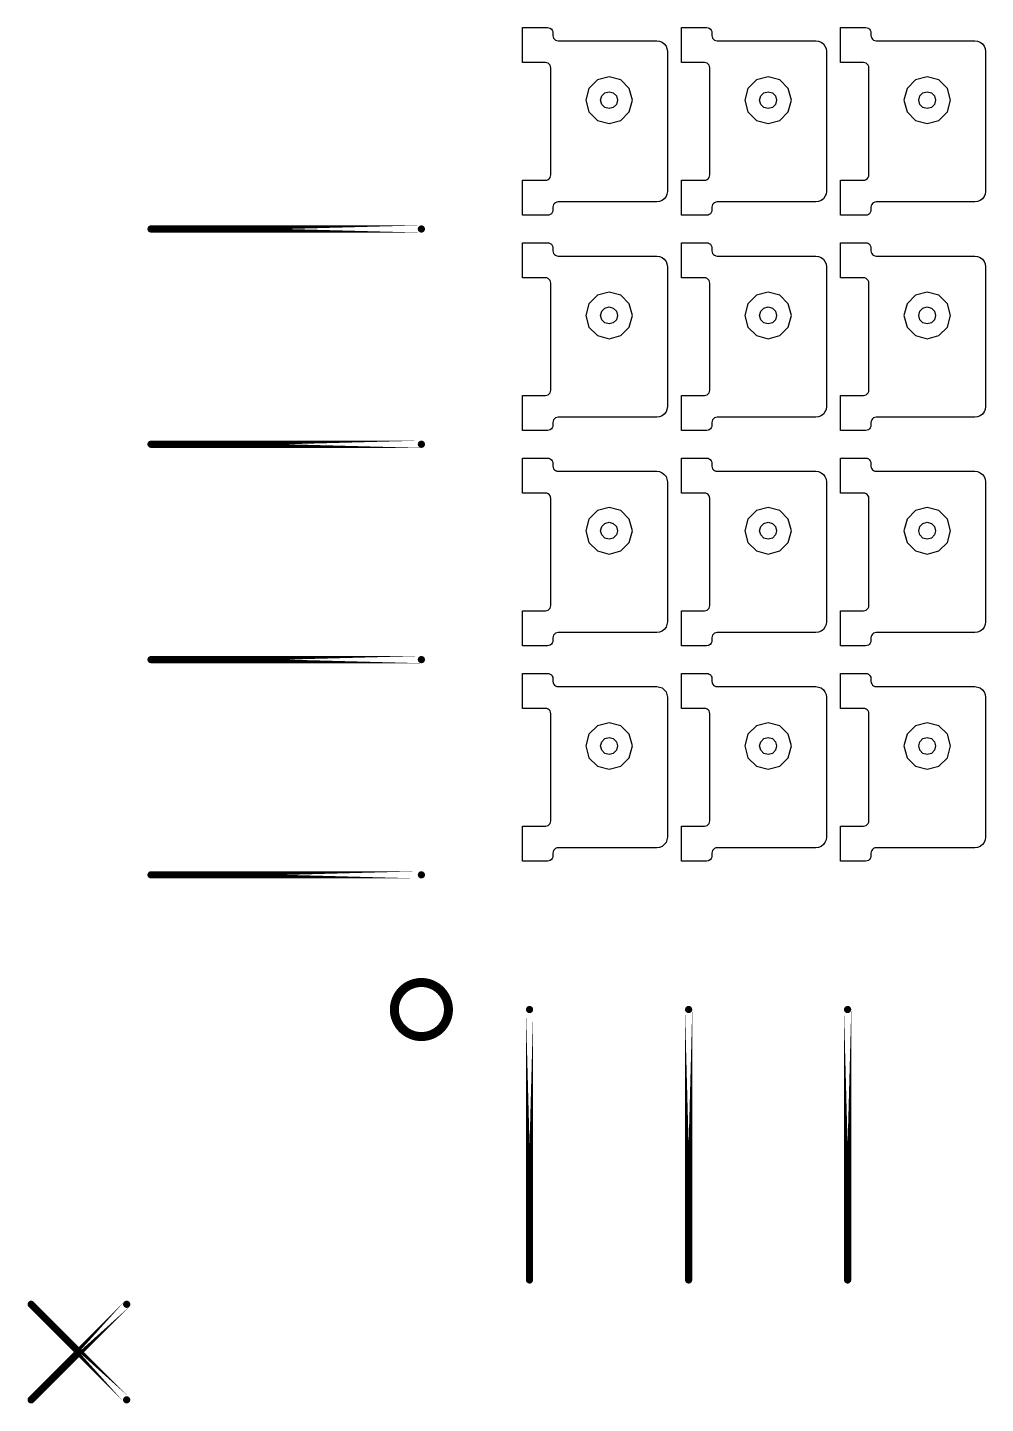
# Model space of a CAD drawing. Extents: x 11 to 212, y 11 to 212.
# Drawn here: x 45.63 to 56.26, y 45.63 to 60.89 of the extents above; entities that cross this region are included whole.
import ezdxf

# ---------------------------------------------------------------- set-up
doc = ezdxf.new("R2010")
doc.units = 0
doc.layers.get('0').update_dxf_attribs({"linetype": 'continuous'})
doc.layers.add('G', color=7, linetype='continuous')

# ---------------------------------------------------------------- blocks, each defined once
blk = doc.blocks.new('cutlineendpoint')
at = {"const_width": 0.04}
blk.add_lwpolyline([(-0.02, 0, 1), (0.02, 0, 1)], format="xyb", close=True, dxfattribs=at)

msp = doc.modelspace()

# ---------------------------------------------------------------- linework, layer by layer
at = {"layer": 'G'}
for points in [[(51.376, 59.2), (51.392, 59.202), (51.406, 59.208), (51.418, 59.217), (51.427, 59.229), (51.433, 59.244), (51.435, 59.259), (51.435, 60.447), (51.433, 60.462), (51.427, 60.476), (51.418, 60.489), (51.406, 60.498), (51.392, 60.504), (51.376, 60.506), (51.12, 60.506), (51.12, 60.894), (51.4, 60.894), (51.415, 60.892), (51.429, 60.886), (51.442, 60.877), (51.451, 60.865), (51.457, 60.851), (51.459, 60.835), (51.459, 60.806), (51.461, 60.791), (51.467, 60.776), (51.476, 60.764), (51.488, 60.755), (51.502, 60.749), (51.518, 60.747), (52.612, 60.747), (52.642, 60.743), (52.671, 60.731), (52.695, 60.713), (52.714, 60.688), (52.725, 60.66), (52.729, 60.629), (52.729, 59.076), (52.725, 59.046), (52.714, 59.018), (52.695, 58.993), (52.671, 58.975), (52.642, 58.963), (52.612, 58.959), (51.518, 58.959), (51.502, 58.957), (51.488, 58.951), (51.476, 58.942), (51.467, 58.929), (51.461, 58.915), (51.459, 58.9), (51.459, 58.871), (51.457, 58.855), (51.451, 58.841), (51.442, 58.829), (51.429, 58.82), (51.415, 58.814), (51.4, 58.812), (51.12, 58.812), (51.12, 59.2)], [(53.141, 59.2), (53.156, 59.202), (53.171, 59.208), (53.183, 59.217), (53.192, 59.229), (53.198, 59.244), (53.2, 59.259), (53.2, 60.447), (53.198, 60.462), (53.192, 60.476), (53.183, 60.489), (53.171, 60.498), (53.156, 60.504), (53.141, 60.506), (52.885, 60.506), (52.885, 60.894), (53.165, 60.894), (53.18, 60.892), (53.194, 60.886), (53.206, 60.877), (53.216, 60.865), (53.222, 60.851), (53.224, 60.835), (53.224, 60.806), (53.226, 60.791), (53.231, 60.776), (53.241, 60.764), (53.253, 60.755), (53.267, 60.749), (53.282, 60.747), (54.376, 60.747), (54.407, 60.743), (54.435, 60.731), (54.46, 60.713), (54.478, 60.688), (54.49, 60.66), (54.494, 60.629), (54.494, 59.076), (54.49, 59.046), (54.478, 59.018), (54.46, 58.993), (54.435, 58.975), (54.407, 58.963), (54.376, 58.959), (53.282, 58.959), (53.267, 58.957), (53.253, 58.951), (53.241, 58.942), (53.231, 58.929), (53.226, 58.915), (53.224, 58.9), (53.224, 58.871), (53.222, 58.855), (53.216, 58.841), (53.206, 58.829), (53.194, 58.82), (53.18, 58.814), (53.165, 58.812), (52.885, 58.812), (52.885, 59.2)], [(54.906, 59.2), (54.921, 59.202), (54.935, 59.208), (54.947, 59.217), (54.957, 59.229), (54.963, 59.244), (54.965, 59.259), (54.965, 60.447), (54.963, 60.462), (54.957, 60.476), (54.947, 60.489), (54.935, 60.498), (54.921, 60.504), (54.906, 60.506), (54.649, 60.506), (54.649, 60.894), (54.929, 60.894), (54.945, 60.892), (54.959, 60.886), (54.971, 60.877), (54.98, 60.865), (54.986, 60.851), (54.988, 60.835), (54.988, 60.806), (54.99, 60.791), (54.996, 60.776), (55.005, 60.764), (55.018, 60.755), (55.032, 60.749), (55.047, 60.747), (56.141, 60.747), (56.172, 60.743), (56.2, 60.731), (56.224, 60.713), (56.243, 60.688), (56.255, 60.66), (56.259, 60.629), (56.259, 59.076), (56.255, 59.046), (56.243, 59.018), (56.224, 58.993), (56.2, 58.975), (56.172, 58.963), (56.141, 58.959), (55.047, 58.959), (55.032, 58.957), (55.018, 58.951), (55.005, 58.942), (54.996, 58.929), (54.99, 58.915), (54.988, 58.9), (54.988, 58.871), (54.986, 58.855), (54.98, 58.841), (54.971, 58.829), (54.959, 58.82), (54.945, 58.814), (54.929, 58.812), (54.649, 58.812), (54.649, 59.2)], [(52.307, 59.959), (52.341, 60.088), (52.307, 60.218), (52.212, 60.312), (52.082, 60.347), (51.953, 60.312), (51.858, 60.218), (51.824, 60.088), (51.858, 59.959), (51.953, 59.864), (52.082, 59.829), (52.212, 59.864)], [(54.071, 59.959), (54.106, 60.088), (54.071, 60.218), (53.976, 60.312), (53.847, 60.347), (53.718, 60.312), (53.623, 60.218), (53.588, 60.088), (53.623, 59.959), (53.718, 59.864), (53.847, 59.829), (53.976, 59.864)], [(55.836, 59.959), (55.871, 60.088), (55.836, 60.218), (55.741, 60.312), (55.612, 60.347), (55.482, 60.312), (55.388, 60.218), (55.353, 60.088), (55.388, 59.959), (55.482, 59.864), (55.612, 59.829), (55.741, 59.864)], [(52.176, 60.088), (52.164, 60.041), (52.129, 60.007), (52.082, 59.994), (52.035, 60.007), (52.001, 60.041), (51.988, 60.088), (52.001, 60.135), (52.035, 60.17), (52.082, 60.182), (52.129, 60.17), (52.164, 60.135)], [(53.941, 60.088), (53.929, 60.041), (53.894, 60.007), (53.847, 59.994), (53.8, 60.007), (53.766, 60.041), (53.753, 60.088), (53.766, 60.135), (53.8, 60.17), (53.847, 60.182), (53.894, 60.17), (53.929, 60.135)], [(55.706, 60.088), (55.693, 60.041), (55.659, 60.007), (55.612, 59.994), (55.565, 60.007), (55.53, 60.041), (55.518, 60.088), (55.53, 60.135), (55.565, 60.17), (55.612, 60.182), (55.659, 60.17), (55.693, 60.135)], [(51.376, 56.812), (51.392, 56.814), (51.406, 56.82), (51.418, 56.829), (51.427, 56.841), (51.433, 56.855), (51.435, 56.871), (51.435, 58.059), (51.433, 58.074), (51.427, 58.088), (51.418, 58.1), (51.406, 58.11), (51.392, 58.116), (51.376, 58.118), (51.12, 58.118), (51.12, 58.506), (51.4, 58.506), (51.415, 58.504), (51.429, 58.498), (51.442, 58.489), (51.451, 58.476), (51.457, 58.462), (51.459, 58.447), (51.459, 58.418), (51.461, 58.402), (51.467, 58.388), (51.476, 58.376), (51.488, 58.367), (51.502, 58.361), (51.518, 58.359), (52.612, 58.359), (52.642, 58.355), (52.671, 58.343), (52.695, 58.324), (52.714, 58.3), (52.725, 58.272), (52.729, 58.241), (52.729, 56.688), (52.725, 56.658), (52.714, 56.629), (52.695, 56.605), (52.671, 56.586), (52.642, 56.575), (52.612, 56.571), (51.518, 56.571), (51.502, 56.569), (51.488, 56.563), (51.476, 56.553), (51.467, 56.541), (51.461, 56.527), (51.459, 56.512), (51.459, 56.482), (51.457, 56.467), (51.451, 56.453), (51.442, 56.441), (51.429, 56.431), (51.415, 56.426), (51.4, 56.424), (51.12, 56.424), (51.12, 56.812)], [(53.141, 56.812), (53.156, 56.814), (53.171, 56.82), (53.183, 56.829), (53.192, 56.841), (53.198, 56.855), (53.2, 56.871), (53.2, 58.059), (53.198, 58.074), (53.192, 58.088), (53.183, 58.1), (53.171, 58.11), (53.156, 58.116), (53.141, 58.118), (52.885, 58.118), (52.885, 58.506), (53.165, 58.506), (53.18, 58.504), (53.194, 58.498), (53.206, 58.489), (53.216, 58.476), (53.222, 58.462), (53.224, 58.447), (53.224, 58.418), (53.226, 58.402), (53.231, 58.388), (53.241, 58.376), (53.253, 58.367), (53.267, 58.361), (53.282, 58.359), (54.376, 58.359), (54.407, 58.355), (54.435, 58.343), (54.46, 58.324), (54.478, 58.3), (54.49, 58.272), (54.494, 58.241), (54.494, 56.688), (54.49, 56.658), (54.478, 56.629), (54.46, 56.605), (54.435, 56.586), (54.407, 56.575), (54.376, 56.571), (53.282, 56.571), (53.267, 56.569), (53.253, 56.563), (53.241, 56.553), (53.231, 56.541), (53.226, 56.527), (53.224, 56.512), (53.224, 56.482), (53.222, 56.467), (53.216, 56.453), (53.206, 56.441), (53.194, 56.431), (53.18, 56.426), (53.165, 56.424), (52.885, 56.424), (52.885, 56.812)], [(54.906, 56.812), (54.921, 56.814), (54.935, 56.82), (54.947, 56.829), (54.957, 56.841), (54.963, 56.855), (54.965, 56.871), (54.965, 58.059), (54.963, 58.074), (54.957, 58.088), (54.947, 58.1), (54.935, 58.11), (54.921, 58.116), (54.906, 58.118), (54.649, 58.118), (54.649, 58.506), (54.929, 58.506), (54.945, 58.504), (54.959, 58.498), (54.971, 58.489), (54.98, 58.476), (54.986, 58.462), (54.988, 58.447), (54.988, 58.418), (54.99, 58.402), (54.996, 58.388), (55.005, 58.376), (55.018, 58.367), (55.032, 58.361), (55.047, 58.359), (56.141, 58.359), (56.172, 58.355), (56.2, 58.343), (56.224, 58.324), (56.243, 58.3), (56.255, 58.272), (56.259, 58.241), (56.259, 56.688), (56.255, 56.658), (56.243, 56.629), (56.224, 56.605), (56.2, 56.586), (56.172, 56.575), (56.141, 56.571), (55.047, 56.571), (55.032, 56.569), (55.018, 56.563), (55.005, 56.553), (54.996, 56.541), (54.99, 56.527), (54.988, 56.512), (54.988, 56.482), (54.986, 56.467), (54.98, 56.453), (54.971, 56.441), (54.959, 56.431), (54.945, 56.426), (54.929, 56.424), (54.649, 56.424), (54.649, 56.812)], [(52.307, 57.571), (52.341, 57.7), (52.307, 57.829), (52.212, 57.924), (52.082, 57.959), (51.953, 57.924), (51.858, 57.829), (51.824, 57.7), (51.858, 57.571), (51.953, 57.476), (52.082, 57.441), (52.212, 57.476)], [(54.071, 57.571), (54.106, 57.7), (54.071, 57.829), (53.976, 57.924), (53.847, 57.959), (53.718, 57.924), (53.623, 57.829), (53.588, 57.7), (53.623, 57.571), (53.718, 57.476), (53.847, 57.441), (53.976, 57.476)], [(55.836, 57.571), (55.871, 57.7), (55.836, 57.829), (55.741, 57.924), (55.612, 57.959), (55.482, 57.924), (55.388, 57.829), (55.353, 57.7), (55.388, 57.571), (55.482, 57.476), (55.612, 57.441), (55.741, 57.476)], [(52.176, 57.7), (52.164, 57.653), (52.129, 57.618), (52.082, 57.606), (52.035, 57.618), (52.001, 57.653), (51.988, 57.7), (52.001, 57.747), (52.035, 57.782), (52.082, 57.794), (52.129, 57.782), (52.164, 57.747)], [(53.941, 57.7), (53.929, 57.653), (53.894, 57.618), (53.847, 57.606), (53.8, 57.618), (53.766, 57.653), (53.753, 57.7), (53.766, 57.747), (53.8, 57.782), (53.847, 57.794), (53.894, 57.782), (53.929, 57.747)], [(55.706, 57.7), (55.693, 57.653), (55.659, 57.618), (55.612, 57.606), (55.565, 57.618), (55.53, 57.653), (55.518, 57.7), (55.53, 57.747), (55.565, 57.782), (55.612, 57.794), (55.659, 57.782), (55.693, 57.747)], [(51.376, 54.424), (51.392, 54.426), (51.406, 54.431), (51.418, 54.441), (51.427, 54.453), (51.433, 54.467), (51.435, 54.482), (51.435, 55.671), (51.433, 55.686), (51.427, 55.7), (51.418, 55.712), (51.406, 55.722), (51.392, 55.727), (51.376, 55.729), (51.12, 55.729), (51.12, 56.118), (51.4, 56.118), (51.415, 56.116), (51.429, 56.11), (51.442, 56.1), (51.451, 56.088), (51.457, 56.074), (51.459, 56.059), (51.459, 56.029), (51.461, 56.014), (51.467, 56), (51.476, 55.988), (51.488, 55.978), (51.502, 55.973), (51.518, 55.971), (52.612, 55.971), (52.642, 55.967), (52.671, 55.955), (52.695, 55.936), (52.714, 55.912), (52.725, 55.883), (52.729, 55.853), (52.729, 54.3), (52.725, 54.27), (52.714, 54.241), (52.695, 54.217), (52.671, 54.198), (52.642, 54.186), (52.612, 54.182), (51.518, 54.182), (51.502, 54.18), (51.488, 54.174), (51.476, 54.165), (51.467, 54.153), (51.461, 54.139), (51.459, 54.124), (51.459, 54.094), (51.457, 54.079), (51.451, 54.065), (51.442, 54.053), (51.429, 54.043), (51.415, 54.037), (51.4, 54.035), (51.12, 54.035), (51.12, 54.424)], [(53.141, 54.424), (53.156, 54.426), (53.171, 54.431), (53.183, 54.441), (53.192, 54.453), (53.198, 54.467), (53.2, 54.482), (53.2, 55.671), (53.198, 55.686), (53.192, 55.7), (53.183, 55.712), (53.171, 55.722), (53.156, 55.727), (53.141, 55.729), (52.885, 55.729), (52.885, 56.118), (53.165, 56.118), (53.18, 56.116), (53.194, 56.11), (53.206, 56.1), (53.216, 56.088), (53.222, 56.074), (53.224, 56.059), (53.224, 56.029), (53.226, 56.014), (53.231, 56), (53.241, 55.988), (53.253, 55.978), (53.267, 55.973), (53.282, 55.971), (54.376, 55.971), (54.407, 55.967), (54.435, 55.955), (54.46, 55.936), (54.478, 55.912), (54.49, 55.883), (54.494, 55.853), (54.494, 54.3), (54.49, 54.27), (54.478, 54.241), (54.46, 54.217), (54.435, 54.198), (54.407, 54.186), (54.376, 54.182), (53.282, 54.182), (53.267, 54.18), (53.253, 54.174), (53.241, 54.165), (53.231, 54.153), (53.226, 54.139), (53.224, 54.124), (53.224, 54.094), (53.222, 54.079), (53.216, 54.065), (53.206, 54.053), (53.194, 54.043), (53.18, 54.037), (53.165, 54.035), (52.885, 54.035), (52.885, 54.424)], [(54.906, 54.424), (54.921, 54.426), (54.935, 54.431), (54.947, 54.441), (54.957, 54.453), (54.963, 54.467), (54.965, 54.482), (54.965, 55.671), (54.963, 55.686), (54.957, 55.7), (54.947, 55.712), (54.935, 55.722), (54.921, 55.727), (54.906, 55.729), (54.649, 55.729), (54.649, 56.118), (54.929, 56.118), (54.945, 56.116), (54.959, 56.11), (54.971, 56.1), (54.98, 56.088), (54.986, 56.074), (54.988, 56.059), (54.988, 56.029), (54.99, 56.014), (54.996, 56), (55.005, 55.988), (55.018, 55.978), (55.032, 55.973), (55.047, 55.971), (56.141, 55.971), (56.172, 55.967), (56.2, 55.955), (56.224, 55.936), (56.243, 55.912), (56.255, 55.883), (56.259, 55.853), (56.259, 54.3), (56.255, 54.27), (56.243, 54.241), (56.224, 54.217), (56.2, 54.198), (56.172, 54.186), (56.141, 54.182), (55.047, 54.182), (55.032, 54.18), (55.018, 54.174), (55.005, 54.165), (54.996, 54.153), (54.99, 54.139), (54.988, 54.124), (54.988, 54.094), (54.986, 54.079), (54.98, 54.065), (54.971, 54.053), (54.959, 54.043), (54.945, 54.037), (54.929, 54.035), (54.649, 54.035), (54.649, 54.424)], [(52.307, 55.182), (52.341, 55.312), (52.307, 55.441), (52.212, 55.536), (52.082, 55.571), (51.953, 55.536), (51.858, 55.441), (51.824, 55.312), (51.858, 55.182), (51.953, 55.088), (52.082, 55.053), (52.212, 55.088)], [(54.071, 55.182), (54.106, 55.312), (54.071, 55.441), (53.976, 55.536), (53.847, 55.571), (53.718, 55.536), (53.623, 55.441), (53.588, 55.312), (53.623, 55.182), (53.718, 55.088), (53.847, 55.053), (53.976, 55.088)], [(55.836, 55.182), (55.871, 55.312), (55.836, 55.441), (55.741, 55.536), (55.612, 55.571), (55.482, 55.536), (55.388, 55.441), (55.353, 55.312), (55.388, 55.182), (55.482, 55.088), (55.612, 55.053), (55.741, 55.088)], [(52.176, 55.312), (52.164, 55.265), (52.129, 55.23), (52.082, 55.218), (52.035, 55.23), (52.001, 55.265), (51.988, 55.312), (52.001, 55.359), (52.035, 55.393), (52.082, 55.406), (52.129, 55.393), (52.164, 55.359)], [(53.941, 55.312), (53.929, 55.265), (53.894, 55.23), (53.847, 55.218), (53.8, 55.23), (53.766, 55.265), (53.753, 55.312), (53.766, 55.359), (53.8, 55.393), (53.847, 55.406), (53.894, 55.393), (53.929, 55.359)], [(55.706, 55.312), (55.693, 55.265), (55.659, 55.23), (55.612, 55.218), (55.565, 55.23), (55.53, 55.265), (55.518, 55.312), (55.53, 55.359), (55.565, 55.393), (55.612, 55.406), (55.659, 55.393), (55.693, 55.359)], [(51.376, 52.035), (51.392, 52.037), (51.406, 52.043), (51.418, 52.053), (51.427, 52.065), (51.433, 52.079), (51.435, 52.094), (51.435, 53.282), (51.433, 53.298), (51.427, 53.312), (51.418, 53.324), (51.406, 53.333), (51.392, 53.339), (51.376, 53.341), (51.12, 53.341), (51.12, 53.729), (51.4, 53.729), (51.415, 53.727), (51.429, 53.722), (51.442, 53.712), (51.451, 53.7), (51.457, 53.686), (51.459, 53.671), (51.459, 53.641), (51.461, 53.626), (51.467, 53.612), (51.476, 53.6), (51.488, 53.59), (51.502, 53.584), (51.518, 53.582), (52.612, 53.582), (52.642, 53.578), (52.671, 53.567), (52.695, 53.548), (52.714, 53.524), (52.725, 53.495), (52.729, 53.465), (52.729, 51.912), (52.725, 51.881), (52.714, 51.853), (52.695, 51.829), (52.671, 51.81), (52.642, 51.798), (52.612, 51.794), (51.518, 51.794), (51.502, 51.792), (51.488, 51.786), (51.476, 51.777), (51.467, 51.765), (51.461, 51.751), (51.459, 51.735), (51.459, 51.706), (51.457, 51.691), (51.451, 51.676), (51.442, 51.664), (51.429, 51.655), (51.415, 51.649), (51.4, 51.647), (51.12, 51.647), (51.12, 52.035)], [(53.141, 52.035), (53.156, 52.037), (53.171, 52.043), (53.183, 52.053), (53.192, 52.065), (53.198, 52.079), (53.2, 52.094), (53.2, 53.282), (53.198, 53.298), (53.192, 53.312), (53.183, 53.324), (53.171, 53.333), (53.156, 53.339), (53.141, 53.341), (52.885, 53.341), (52.885, 53.729), (53.165, 53.729), (53.18, 53.727), (53.194, 53.722), (53.206, 53.712), (53.216, 53.7), (53.222, 53.686), (53.224, 53.671), (53.224, 53.641), (53.226, 53.626), (53.231, 53.612), (53.241, 53.6), (53.253, 53.59), (53.267, 53.584), (53.282, 53.582), (54.376, 53.582), (54.407, 53.578), (54.435, 53.567), (54.46, 53.548), (54.478, 53.524), (54.49, 53.495), (54.494, 53.465), (54.494, 51.912), (54.49, 51.881), (54.478, 51.853), (54.46, 51.829), (54.435, 51.81), (54.407, 51.798), (54.376, 51.794), (53.282, 51.794), (53.267, 51.792), (53.253, 51.786), (53.241, 51.777), (53.231, 51.765), (53.226, 51.751), (53.224, 51.735), (53.224, 51.706), (53.222, 51.691), (53.216, 51.676), (53.206, 51.664), (53.194, 51.655), (53.18, 51.649), (53.165, 51.647), (52.885, 51.647), (52.885, 52.035)], [(54.906, 52.035), (54.921, 52.037), (54.935, 52.043), (54.947, 52.053), (54.957, 52.065), (54.963, 52.079), (54.965, 52.094), (54.965, 53.282), (54.963, 53.298), (54.957, 53.312), (54.947, 53.324), (54.935, 53.333), (54.921, 53.339), (54.906, 53.341), (54.649, 53.341), (54.649, 53.729), (54.929, 53.729), (54.945, 53.727), (54.959, 53.722), (54.971, 53.712), (54.98, 53.7), (54.986, 53.686), (54.988, 53.671), (54.988, 53.641), (54.99, 53.626), (54.996, 53.612), (55.005, 53.6), (55.018, 53.59), (55.032, 53.584), (55.047, 53.582), (56.141, 53.582), (56.172, 53.578), (56.2, 53.567), (56.224, 53.548), (56.243, 53.524), (56.255, 53.495), (56.259, 53.465), (56.259, 51.912), (56.255, 51.881), (56.243, 51.853), (56.224, 51.829), (56.2, 51.81), (56.172, 51.798), (56.141, 51.794), (55.047, 51.794), (55.032, 51.792), (55.018, 51.786), (55.005, 51.777), (54.996, 51.765), (54.99, 51.751), (54.988, 51.735), (54.988, 51.706), (54.986, 51.691), (54.98, 51.676), (54.971, 51.664), (54.959, 51.655), (54.945, 51.649), (54.929, 51.647), (54.649, 51.647), (54.649, 52.035)], [(52.307, 52.794), (52.341, 52.924), (52.307, 53.053), (52.212, 53.148), (52.082, 53.182), (51.953, 53.148), (51.858, 53.053), (51.824, 52.924), (51.858, 52.794), (51.953, 52.699), (52.082, 52.665), (52.212, 52.699)], [(54.071, 52.794), (54.106, 52.924), (54.071, 53.053), (53.976, 53.148), (53.847, 53.182), (53.718, 53.148), (53.623, 53.053), (53.588, 52.924), (53.623, 52.794), (53.718, 52.699), (53.847, 52.665), (53.976, 52.699)], [(55.836, 52.794), (55.871, 52.924), (55.836, 53.053), (55.741, 53.148), (55.612, 53.182), (55.482, 53.148), (55.388, 53.053), (55.353, 52.924), (55.388, 52.794), (55.482, 52.699), (55.612, 52.665), (55.741, 52.699)], [(52.176, 52.924), (52.164, 52.876), (52.129, 52.842), (52.082, 52.829), (52.035, 52.842), (52.001, 52.876), (51.988, 52.924), (52.001, 52.971), (52.035, 53.005), (52.082, 53.018), (52.129, 53.005), (52.164, 52.971)], [(53.941, 52.924), (53.929, 52.876), (53.894, 52.842), (53.847, 52.829), (53.8, 52.842), (53.766, 52.876), (53.753, 52.924), (53.766, 52.971), (53.8, 53.005), (53.847, 53.018), (53.894, 53.005), (53.929, 52.971)], [(55.706, 52.924), (55.693, 52.876), (55.659, 52.842), (55.612, 52.829), (55.565, 52.842), (55.53, 52.876), (55.518, 52.924), (55.53, 52.971), (55.565, 53.005), (55.612, 53.018), (55.659, 53.005), (55.693, 52.971)]]:
    msp.add_lwpolyline(points, close=True, dxfattribs=at)
at = {"layer": 'G', "const_width": 0.08}
for points in [[(50, 58.659), (47, 58.659)], [(50, 56.271), (47, 56.271)], [(50, 53.882), (47, 53.882)], [(50, 51.494), (47, 51.494)], [(51.2, 50), (51.2, 47)], [(52.965, 50), (52.965, 47)], [(54.729, 50), (54.729, 47)], [(46.73, 46.73), (45.67, 45.67)], [(46.73, 45.67), (45.67, 46.73)]]:
    msp.add_lwpolyline(points, close=True, dxfattribs=at)
at = {"layer": 'G', "const_width": 0.1}
msp.add_lwpolyline([(49.7, 50, 1), (50.3, 50, 1)], format="xyb", close=True, dxfattribs=at)

# ---------------------------------------------------------------- block references
at = {"layer": 'G'}
for p in [(47, 58.659), (50, 58.659), (47, 56.271), (50, 56.271), (47, 53.882), (50, 53.882), (47, 51.494), (50, 51.494), (51.2, 50), (52.965, 50), (54.729, 50), (51.2, 47), (52.965, 47), (54.729, 47), (45.67, 46.73), (46.73, 46.73), (45.67, 45.67), (46.73, 45.67)]:
    msp.add_blockref('cutlineendpoint', p, dxfattribs=at)

doc.saveas('drawing.dxf')
